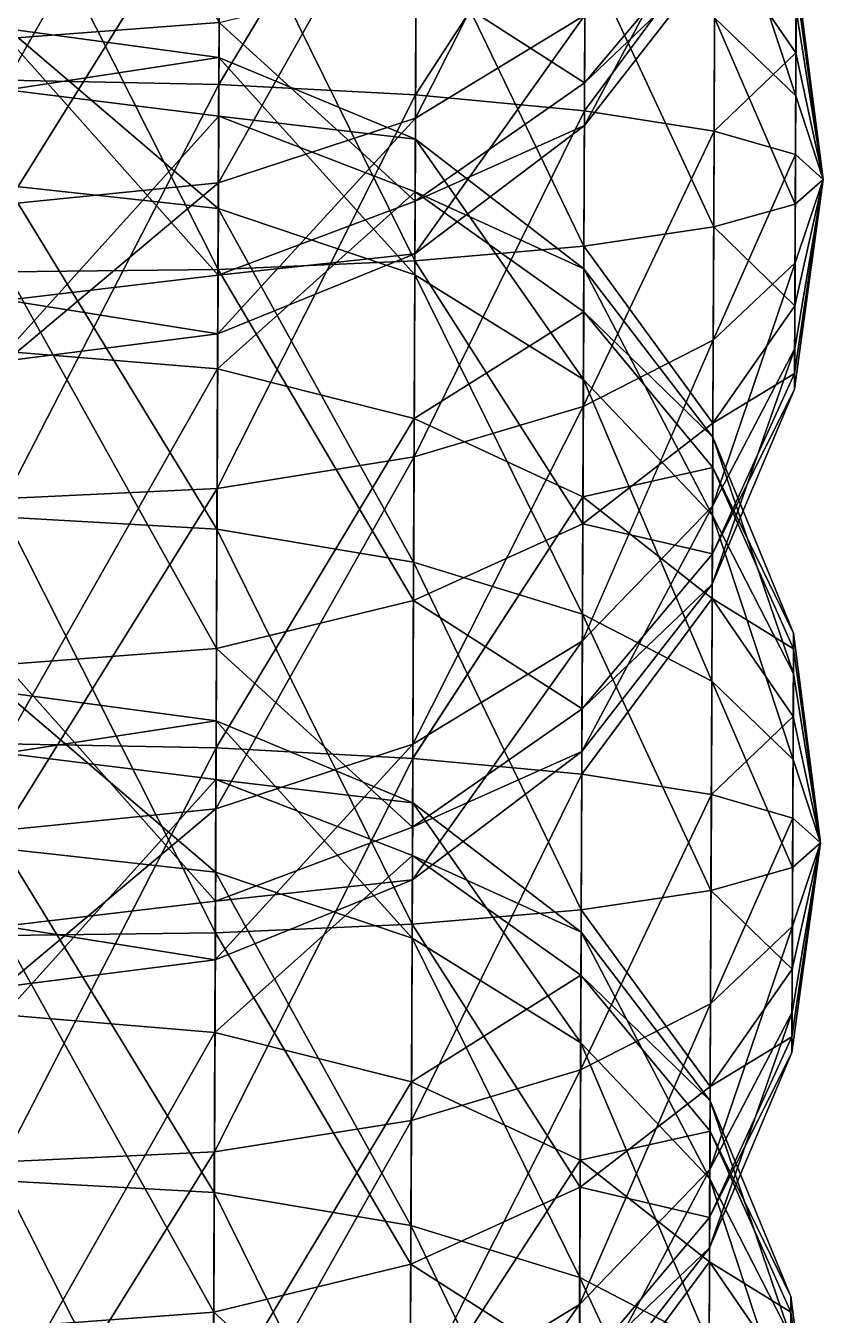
# Model space of a CAD drawing. Header units: metres. Extents: x -322 to 100, y -423 to 142.
# Drawn here: x 69.78 to 99.1, y -146.46 to -99.07 of the extents above; entities that cross this region are included whole.
import ezdxf

# ---------------------------------------------------------------- set-up
doc = ezdxf.new("R2010")
doc.units = ezdxf.units.M

msp = doc.modelspace()

# ---------------------------------------------------------------- linework, layer by layer
for points in [[(76.88548, -98.9537, -624.2201), (69.11848, -99.53339, -625.03925), (69.17748, -85.10872, -630.7908), (69.17758, -85.10862, -630.79065)], [(76.93316, -87.29464, -1009.8299), (69.17116, -86.65143, -1009.01074), (69.112144, -101.0761, -1003.2592), (69.11224, -101.076004, -1003.2591)], [(76.93316, -87.29464, -1009.8299), (69.112144, -101.0761, -1003.2592), (76.87616, -101.227806, -1004.2744), (76.87626, -101.22771, -1004.2743)], [(84.161194, -89.11692, -1012.2316), (76.93316, -87.29464, -1009.8299), (76.87616, -101.227806, -1004.2744), (76.87626, -101.22771, -1004.2743)], [(84.161194, -89.11692, -1012.2316), (76.87616, -101.227806, -1004.2744), (84.11009, -101.609055, -1007.25073), (84.11019, -101.608955, -1007.2506)], [(90.36268, -91.99408, -1016.05225), (84.161194, -89.11692, -1012.2316), (84.11009, -101.609055, -1007.25073), (84.11019, -101.608955, -1007.2506)], [(90.370636, -90.053185, -581.5092), (84.14978, -91.910614, -577.1292), (84.10659, -102.47027, -585.45734), (84.10669, -102.47017, -585.4572)], [(90.370636, -90.053185, -581.5092), (84.10659, -102.47027, -585.45734), (90.335365, -98.67511, -588.3091), (90.335464, -98.67501, -588.30896)], [(84.14978, -91.910614, -577.1292), (76.90957, -93.06462, -574.3758), (76.86139, -104.84238, -583.6646), (76.86149, -104.84228, -583.6645)], [(84.14978, -91.910614, -577.1292), (76.86139, -104.84238, -583.6646), (84.10659, -102.47027, -585.45734), (84.10669, -102.47017, -585.4572)], [(90.36268, -91.99408, -1016.05225), (84.11009, -101.609055, -1007.25073), (90.32095, -102.19386, -1011.98535), (90.32105, -102.19376, -1011.9852)], [(95.115, -95.73004, -1021.0314), (90.36268, -91.99408, -1016.05225), (90.32095, -102.19386, -1011.98535), (90.32105, -102.19376, -1011.9852)], [(76.84834, -108.02792, -1061.8296), (69.08335, -108.116104, -1062.8447), (69.14622, -92.74825, -1060.6133), (69.14632, -92.74815, -1060.6132)], [(76.84834, -108.02792, -1061.8296), (69.14622, -92.74825, -1060.6133), (76.909065, -93.183716, -1059.6742), (76.909164, -93.18362, -1059.6741)], [(98.08782, -101.648186, -1040.1854), (95.10252, -98.77845, -1046.8326), (95.127464, -92.68183, -1042.0244), (95.12756, -92.68173, -1042.0243)], [(98.08782, -101.648186, -1040.1854), (95.127464, -92.68183, -1042.0244), (98.10073, -98.49234, -1037.6964), (98.10083, -98.49224, -1037.6963)], [(76.90957, -93.06462, -574.3758), (69.14342, -93.43657, -573.43665), (69.09354, -105.6298, -583.05316), (69.093636, -105.6297, -583.05304)], [(76.90957, -93.06462, -574.3758), (69.09354, -105.6298, -583.05316), (76.86139, -104.84238, -583.6646), (76.86149, -104.84228, -583.6645)], [(84.08516, -107.70587, -1058.8533), (76.84834, -108.02792, -1061.8296), (76.909065, -93.183716, -1059.6742), (76.909164, -93.18362, -1059.6741)], [(84.08516, -107.70587, -1058.8533), (76.909065, -93.183716, -1059.6742), (84.139595, -94.39692, -1056.9208), (84.139694, -94.39682, -1056.9207)], [(95.12325, -93.71554, -592.0256), (90.335365, -98.67511, -588.3091), (90.318726, -102.74199, -598.509), (90.318825, -102.74189, -598.50885)], [(95.12325, -93.71554, -592.0256), (90.318726, -102.74199, -598.509), (95.11149, -96.591255, -599.238), (95.11159, -96.591156, -599.23785)], [(90.30059, -107.17189, -1054.1187), (84.08516, -107.70587, -1058.8533), (84.139595, -94.39692, -1056.9208), (84.139694, -94.39682, -1056.9207)], [(90.32519, -101.164116, -609.37573), (84.12819, -97.19061, -621.81836), (90.353, -94.36429, -617.99774), (90.353096, -94.36419, -617.9976)], [(90.30059, -107.17189, -1054.1187), (84.139595, -94.39692, -1056.9208), (90.34505, -96.305176, -1052.5408), (90.345146, -96.30508, -1052.5406)], [(95.11605, -95.47553, -606.92194), (90.32519, -101.164116, -609.37573), (90.353, -94.36429, -617.99774), (90.353096, -94.36419, -617.9976)], [(95.11149, -96.591255, -599.238), (90.32519, -101.164116, -609.37573), (95.11605, -95.47553, -606.92194), (95.11615, -95.47543, -606.9218)], [(95.115, -95.73004, -1021.0314), (90.32095, -102.19386, -1011.98535), (95.085495, -102.942375, -1018.15564), (95.085594, -102.942276, -1018.1555)], [(98.09428, -100.07021, -1026.8297), (95.115, -95.73004, -1021.0314), (95.085495, -102.942375, -1018.15564), (95.085594, -102.942276, -1018.1555)], [(98.10446, -97.5813, -1029.9855), (95.115, -95.73004, -1021.0314), (98.09428, -100.07021, -1026.8297), (98.094376, -100.070114, -1026.8296)], [(95.07109, -106.46238, -1047.9484), (90.30059, -107.17189, -1054.1187), (90.34505, -96.305176, -1052.5408), (90.345146, -96.30508, -1052.5406)], [(95.11149, -96.591255, -599.238), (90.318726, -102.74199, -598.509), (90.32519, -101.164116, -609.37573), (90.32529, -101.16402, -609.3756)], [(95.07109, -106.46238, -1047.9484), (90.34505, -96.305176, -1052.5408), (95.10252, -98.77845, -1046.8326), (95.10262, -98.77835, -1046.8325)], [(99.097496, -104.71882, -1033.052), (98.10073, -98.49234, -1037.6964), (98.10682, -97.00376, -1033.963), (98.10692, -97.00366, -1033.9629)], [(99.097496, -104.71882, -1033.052), (98.10682, -97.00376, -1033.963), (98.10446, -97.5813, -1029.9855), (98.10456, -97.5812, -1029.9854)], [(84.09412, -105.51867, -611.2586), (76.88548, -98.9537, -624.2201), (84.12819, -97.19061, -621.81836), (84.12829, -97.19051, -621.81824)], [(90.32519, -101.164116, -609.37573), (84.09412, -105.51867, -611.2586), (84.12819, -97.19061, -621.81836), (84.12829, -97.19051, -621.81824)], [(99.097496, -104.71882, -1033.052), (98.10446, -97.5813, -1029.9855), (98.09428, -100.07021, -1026.8297), (98.094376, -100.070114, -1026.8296)], [(99.097496, -104.71882, -1033.052), (98.08782, -101.648186, -1040.1854), (98.10073, -98.49234, -1037.6964), (98.10083, -98.49224, -1037.6963)], [(98.10073, -98.49234, -1037.6964), (98.10073, -98.49234, -1037.6964), (98.08782, -101.648186, -1040.1854), (98.08792, -101.64809, -1040.1853)], [(76.84749, -108.24244, -612.44226), (69.11848, -99.53339, -625.03925), (76.88548, -98.9537, -624.2201), (76.88558, -98.9536, -624.22)], [(84.09412, -105.51867, -611.2586), (76.84749, -108.24244, -612.44226), (76.88548, -98.9537, -624.2201), (76.88558, -98.9536, -624.22)], [(90.335365, -98.67511, -588.3091), (84.10659, -102.47027, -585.45734), (84.08621, -107.45116, -597.9495), (84.08631, -107.45106, -597.9494)], [(90.335365, -98.67511, -588.3091), (84.08621, -107.45116, -597.9495), (90.318726, -102.74199, -598.509), (90.318825, -102.74189, -598.50885)], [(98.07155, -105.62568, -1040.763), (95.07109, -106.46238, -1047.9484), (95.10252, -98.77845, -1046.8326), (95.10262, -98.77835, -1046.8325)], [(98.07155, -105.62568, -1040.763), (95.10252, -98.77845, -1046.8326), (98.08782, -101.648186, -1040.1854), (98.08792, -101.64809, -1040.1853)], [(76.8575, -105.79161, -882.4409), (69.096344, -104.94067, -883.05237), (69.11987, -99.189224, -868.62756), (69.11997, -99.189125, -868.62744)], [(76.880226, -100.236145, -868.5076), (69.11987, -99.189224, -868.62756), (69.11075, -101.42067, -853.2596), (69.11085, -101.42057, -853.25946)], [(76.8575, -105.79161, -882.4409), (69.11987, -99.189224, -868.62756), (76.880226, -100.236145, -868.5076), (76.880325, -100.236046, -868.5075)], [(76.84749, -108.24244, -612.44226), (69.07914, -109.149796, -612.84595), (69.11848, -99.53339, -625.03925), (69.118576, -99.53329, -625.0391)], [(76.880226, -100.236145, -868.5076), (69.11075, -101.42067, -853.2596), (76.87141, -102.39155, -853.6633), (76.871506, -102.39145, -853.6632)], [(84.083046, -108.222916, -880.6482), (76.8575, -105.79161, -882.4409), (76.880226, -100.236145, -868.5076), (76.880325, -100.236046, -868.5075)], [(84.103424, -103.24203, -868.156), (76.880226, -100.236145, -868.5076), (76.87141, -102.39155, -853.6633), (76.871506, -102.39145, -853.6632)], [(84.083046, -108.222916, -880.6482), (76.880226, -100.236145, -868.5076), (84.103424, -103.24203, -868.156), (84.10352, -103.24193, -868.1559)], [(98.09428, -100.07021, -1026.8297), (95.085495, -102.942375, -1018.15564), (98.07901, -103.8036, -1025.3411), (98.07911, -103.8035, -1025.341)], [(99.097496, -104.71882, -1033.052), (98.09428, -100.07021, -1026.8297), (98.07901, -103.8036, -1025.3411), (98.07911, -103.8035, -1025.341)], [(76.87616, -101.227806, -1004.2744), (69.112144, -101.0761, -1003.2592), (69.049286, -116.443954, -1005.49066), (69.049385, -116.443855, -1005.49054)], [(76.87616, -101.227806, -1004.2744), (69.049286, -116.443954, -1005.49066), (76.81544, -116.07201, -1006.4298), (76.81554, -116.07191, -1006.4297)], [(84.11009, -101.609055, -1007.25073), (76.87616, -101.227806, -1004.2744), (76.81544, -116.07201, -1006.4298), (76.81554, -116.07191, -1006.4297)], [(90.318726, -102.74199, -598.509), (84.09412, -105.51867, -611.2586), (90.32519, -101.164116, -609.37573), (90.32529, -101.16402, -609.3756)], [(76.87141, -102.39155, -853.6633), (69.11075, -101.42067, -853.2596), (69.07141, -111.03708, -841.0663), (69.07151, -111.03698, -841.06616)], [(84.11009, -101.609055, -1007.25073), (76.81544, -116.07201, -1006.4298), (84.05565, -114.918, -1009.1832), (84.05575, -114.9179, -1009.1831)], [(90.32095, -102.19386, -1011.98535), (84.11009, -101.609055, -1007.25073), (84.05565, -114.918, -1009.1832), (84.05575, -114.9179, -1009.1831)], [(99.097496, -104.71882, -1033.052), (98.07155, -105.62568, -1040.763), (98.08782, -101.648186, -1040.1854), (98.08792, -101.64809, -1040.1853)], [(90.32095, -102.19386, -1011.98535), (84.05565, -114.918, -1009.1832), (90.276505, -113.06057, -1013.56323), (90.2766, -113.06047, -1013.5631)], [(95.085495, -102.942375, -1018.15564), (90.32095, -102.19386, -1011.98535), (90.276505, -113.06057, -1013.56323), (90.2766, -113.06047, -1013.5631)], [(76.87141, -102.39155, -853.6633), (69.07141, -111.03708, -841.0663), (76.83341, -111.68029, -841.88544), (76.83351, -111.68019, -841.8853)], [(84.09552, -105.174515, -854.8469), (76.87141, -102.39155, -853.6633), (76.83341, -111.68029, -841.88544), (76.83351, -111.68019, -841.8853)], [(84.10659, -102.47027, -585.45734), (76.86139, -104.84238, -583.6646), (76.83867, -110.39784, -597.5979), (76.83877, -110.39774, -597.5978)], [(84.10659, -102.47027, -585.45734), (76.83867, -110.39784, -597.5979), (84.08621, -107.45116, -597.9495), (84.08631, -107.45106, -597.9494)], [(84.103424, -103.24203, -868.156), (76.87141, -102.39155, -853.6633), (84.09552, -105.174515, -854.8469), (84.09562, -105.174416, -854.8468)], [(90.318726, -102.74199, -598.509), (84.08621, -107.45116, -597.9495), (84.09412, -105.51867, -611.2586), (84.094215, -105.51857, -611.2585)], [(90.28056, -112.06891, -877.79645), (84.083046, -108.222916, -880.6482), (84.103424, -103.24203, -868.156), (84.10352, -103.24193, -868.1559)], [(90.2972, -108.00203, -867.59656), (84.103424, -103.24203, -868.156), (84.09552, -105.174515, -854.8469), (84.09562, -105.174416, -854.8468)], [(90.28056, -112.06891, -877.79645), (84.103424, -103.24203, -868.156), (90.2972, -108.00203, -867.59656), (90.2973, -108.00193, -867.59644)], [(95.085495, -102.942375, -1018.15564), (90.276505, -113.06057, -1013.56323), (95.05406, -110.626305, -1019.27136), (95.05416, -110.626205, -1019.27124)], [(98.07901, -103.8036, -1025.3411), (95.085495, -102.942375, -1018.15564), (95.05406, -110.626305, -1019.27136), (95.05416, -110.626205, -1019.27124)], [(98.07901, -103.8036, -1025.3411), (95.05406, -110.626305, -1019.27136), (98.06274, -107.78109, -1025.9186), (98.062836, -107.78099, -1025.9185)], [(99.097496, -104.71882, -1033.052), (98.07901, -103.8036, -1025.3411), (98.06274, -107.78109, -1025.9186), (98.062836, -107.78099, -1025.9185)], [(99.097496, -104.71882, -1033.052), (98.04983, -110.93693, -1028.4076), (98.04374, -112.425514, -1032.141), (98.04384, -112.425415, -1032.1409)], [(99.097496, -104.71882, -1033.052), (98.04374, -112.425514, -1032.141), (98.0461, -111.84797, -1036.1185), (98.046196, -111.84787, -1036.1184)], [(99.097496, -104.71882, -1033.052), (98.0461, -111.84797, -1036.1185), (98.05628, -109.35906, -1039.2743), (98.05638, -109.35896, -1039.2742)], [(99.097496, -104.71882, -1033.052), (98.06274, -107.78109, -1025.9186), (98.04983, -110.93693, -1028.4076), (98.04993, -110.93683, -1028.4075)], [(99.097496, -104.71882, -1033.052), (98.05628, -109.35906, -1039.2743), (98.07155, -105.62568, -1040.763), (98.07165, -105.62558, -1040.7628)], [(76.80932, -117.56937, -891.72974), (69.04647, -117.1339, -892.6689), (69.096344, -104.94067, -883.05237), (69.09644, -104.94057, -883.05225)], [(76.86139, -104.84238, -583.6646), (69.09354, -105.6298, -583.05316), (69.07001, -111.38124, -597.47797), (69.07011, -111.38114, -597.47784)], [(76.86139, -104.84238, -583.6646), (69.07001, -111.38124, -597.47797), (76.83867, -110.39784, -597.5979), (76.83877, -110.39774, -597.5978)], [(76.80932, -117.56937, -891.72974), (69.096344, -104.94067, -883.05237), (76.8575, -105.79161, -882.4409), (76.8576, -105.79151, -882.4408)], [(84.09552, -105.174515, -854.8469), (76.83341, -111.68029, -841.88544), (84.06145, -113.50257, -844.2872), (84.06155, -113.50247, -844.28705)], [(90.29075, -109.579895, -856.7298), (84.09552, -105.174515, -854.8469), (84.06145, -113.50257, -844.2872), (84.06155, -113.50247, -844.28705)], [(90.2972, -108.00203, -867.59656), (84.09552, -105.174515, -854.8469), (90.29075, -109.579895, -856.7298), (90.29085, -109.579796, -856.7297)], [(84.08621, -107.45116, -597.9495), (76.84749, -108.24244, -612.44226), (84.09412, -105.51867, -611.2586), (84.094215, -105.51857, -611.2585)], [(98.05628, -109.35906, -1039.2743), (95.07109, -106.46238, -1047.9484), (98.07155, -105.62568, -1040.763), (98.07165, -105.62558, -1040.7628)], [(84.03985, -118.78257, -888.9763), (76.80932, -117.56937, -891.72974), (76.8575, -105.79161, -882.4409), (76.8576, -105.79151, -882.4408)], [(76.8575, -105.79161, -882.4409), (76.8575, -105.79161, -882.4409), (76.80932, -117.56937, -891.72974), (76.80942, -117.56927, -891.7296)], [(84.03985, -118.78257, -888.9763), (76.8575, -105.79161, -882.4409), (84.083046, -108.222916, -880.6482), (84.083145, -108.22282, -880.6481)], [(95.04159, -113.67471, -1045.0726), (90.30059, -107.17189, -1054.1187), (95.07109, -106.46238, -1047.9484), (95.07119, -106.46228, -1047.9482)], [(98.05628, -109.35906, -1039.2743), (95.04159, -113.67471, -1045.0726), (95.07109, -106.46238, -1047.9484), (95.07119, -106.46228, -1047.9482)], [(84.08621, -107.45116, -597.9495), (76.83867, -110.39784, -597.5979), (76.84749, -108.24244, -612.44226), (76.84759, -108.24234, -612.44214)], [(90.258865, -117.37167, -1050.0518), (84.08516, -107.70587, -1058.8533), (90.30059, -107.17189, -1054.1187), (90.30069, -107.17179, -1054.1185)], [(95.04159, -113.67471, -1045.0726), (90.258865, -117.37167, -1050.0518), (90.30059, -107.17189, -1054.1187), (90.30069, -107.17179, -1054.1185)], [(76.79135, -121.96108, -1056.274), (69.08335, -108.116104, -1062.8447), (76.84834, -108.02792, -1061.8296), (76.84844, -108.027824, -1061.8295)], [(84.03406, -120.198, -1053.8723), (76.79135, -121.96108, -1056.274), (76.84834, -108.02792, -1061.8296), (76.84844, -108.027824, -1061.8295)], [(84.03406, -120.198, -1053.8723), (76.84834, -108.02792, -1061.8296), (84.08516, -107.70587, -1058.8533), (84.08526, -107.70577, -1058.8531)], [(90.258865, -117.37167, -1050.0518), (84.03406, -120.198, -1053.8723), (84.08516, -107.70587, -1058.8533), (84.08526, -107.70577, -1058.8531)], [(95.02772, -117.06748, -874.07996), (90.28056, -112.06891, -877.79645), (90.2972, -108.00203, -867.59656), (90.2973, -108.00193, -867.59644)], [(95.03948, -114.191765, -866.86755), (90.2972, -108.00203, -867.59656), (90.29075, -109.579895, -856.7298), (90.29085, -109.579796, -856.7297)], [(95.02772, -117.06748, -874.07996), (90.2972, -108.00203, -867.59656), (95.03948, -114.191765, -866.86755), (95.03958, -114.191666, -866.86743)], [(98.06274, -107.78109, -1025.9186), (95.05406, -110.626305, -1019.27136), (95.02912, -116.72292, -1024.0796), (95.02922, -116.722824, -1024.0795)], [(98.06274, -107.78109, -1025.9186), (95.02912, -116.72292, -1024.0796), (98.04983, -110.93693, -1028.4076), (98.04993, -110.93683, -1028.4075)], [(76.79135, -121.96108, -1056.274), (69.024345, -122.54077, -1057.0933), (69.08335, -108.116104, -1062.8447), (69.08345, -108.116005, -1062.8446)], [(76.83867, -110.39784, -597.5979), (69.07914, -109.149796, -612.84595), (76.84749, -108.24244, -612.44226), (76.84759, -108.24234, -612.44214)], [(90.2453, -120.69083, -884.5963), (84.03985, -118.78257, -888.9763), (84.083046, -108.222916, -880.6482), (84.083145, -108.22282, -880.6481)], [(84.083046, -108.222916, -880.6482), (84.083046, -108.222916, -880.6482), (84.03985, -118.78257, -888.9763), (84.03995, -118.78247, -888.9762)], [(90.2453, -120.69083, -884.5963), (84.083046, -108.222916, -880.6482), (90.28056, -112.06891, -877.79645), (90.28066, -112.06881, -877.7963)], [(76.83867, -110.39784, -597.5979), (69.07001, -111.38124, -597.47797), (69.07914, -109.149796, -612.84595), (69.07924, -109.1497, -612.8458)], [(98.0461, -111.84797, -1036.1185), (95.04159, -113.67471, -1045.0726), (98.05628, -109.35906, -1039.2743), (98.05638, -109.35896, -1039.2742)], [(90.29075, -109.579895, -856.7298), (84.06145, -113.50257, -844.2872), (90.26293, -116.37973, -848.1078), (90.26303, -116.37963, -848.10767)], [(95.03492, -115.30748, -859.1836), (90.29075, -109.579895, -856.7298), (90.26293, -116.37973, -848.1078), (90.26303, -116.37963, -848.10767)], [(95.03948, -114.191765, -866.86755), (90.29075, -109.579895, -856.7298), (95.03492, -115.30748, -859.1836), (95.03502, -115.30738, -859.1835)], [(95.05406, -110.626305, -1019.27136), (90.276505, -113.06057, -1013.56323), (90.241234, -121.682495, -1020.3631), (90.24133, -121.682396, -1020.363)], [(95.05406, -110.626305, -1019.27136), (90.241234, -121.682495, -1020.3631), (95.02912, -116.72292, -1024.0796), (95.02922, -116.722824, -1024.0795)], [(76.83341, -111.68029, -841.88544), (69.07141, -111.03708, -841.0663), (69.0124, -125.461754, -835.31476), (69.0125, -125.461655, -835.31464)], [(98.04983, -110.93693, -1028.4076), (95.02912, -116.72292, -1024.0796), (95.01736, -119.59864, -1031.292), (95.017456, -119.59854, -1031.2919)], [(98.04983, -110.93693, -1028.4076), (95.01736, -119.59864, -1031.292), (98.04374, -112.425514, -1032.141), (98.04384, -112.425415, -1032.1409)], [(76.83341, -111.68029, -841.88544), (69.0124, -125.461754, -835.31476), (76.77641, -125.61346, -836.32996), (76.77651, -125.61336, -836.32983)], [(84.06145, -113.50257, -844.2872), (76.83341, -111.68029, -841.88544), (76.77641, -125.61346, -836.32996), (76.77651, -125.61336, -836.32983)], [(95.00278, -123.1641, -878.8882), (90.2453, -120.69083, -884.5963), (90.28056, -112.06891, -877.79645), (90.28066, -112.06881, -877.7963)], [(90.28056, -112.06891, -877.79645), (90.28056, -112.06891, -877.79645), (90.2453, -120.69083, -884.5963), (90.2454, -120.69073, -884.5962)], [(95.00278, -123.1641, -878.8882), (90.28056, -112.06891, -877.79645), (95.02772, -117.06748, -874.07996), (95.02782, -117.06738, -874.07983)], [(98.04374, -112.425514, -1032.141), (95.02192, -118.48292, -1038.976), (98.0461, -111.84797, -1036.1185), (98.046196, -111.84787, -1036.1184)], [(98.0461, -111.84797, -1036.1185), (95.02192, -118.48292, -1038.976), (95.04159, -113.67471, -1045.0726), (95.04169, -113.674614, -1045.0725)], [(98.04374, -112.425514, -1032.141), (95.01736, -119.59864, -1031.292), (95.02192, -118.48292, -1038.976), (95.02202, -118.48282, -1038.9758)], [(90.276505, -113.06057, -1013.56323), (84.05565, -114.918, -1009.1832), (84.01246, -125.47765, -1017.51135), (84.01256, -125.477554, -1017.5112)], [(90.276505, -113.06057, -1013.56323), (84.01246, -125.47765, -1017.51135), (90.241234, -121.682495, -1020.3631), (90.24133, -121.682396, -1020.363)], [(84.06145, -113.50257, -844.2872), (76.77641, -125.61346, -836.32996), (84.010345, -125.994705, -839.3063), (84.010445, -125.994606, -839.30615)], [(90.26293, -116.37973, -848.1078), (84.06145, -113.50257, -844.2872), (84.010345, -125.994705, -839.3063), (84.010445, -125.994606, -839.30615)], [(95.02192, -118.48292, -1038.976), (90.258865, -117.37167, -1050.0518), (95.04159, -113.67471, -1045.0726), (95.04169, -113.674614, -1045.0725)], [(98.000984, -122.87799, -869.752), (95.02772, -117.06748, -874.07996), (95.03948, -114.191765, -866.86755), (95.03958, -114.191666, -866.86743)], [(98.00707, -121.38941, -866.0186), (95.03948, -114.191765, -866.86755), (95.03492, -115.30748, -859.1836), (95.03502, -115.30738, -859.1835)], [(98.000984, -122.87799, -869.752), (95.03948, -114.191765, -866.86755), (98.00707, -121.38941, -866.0186), (98.00717, -121.38931, -866.0185)], [(84.05565, -114.918, -1009.1832), (76.81544, -116.07201, -1006.4298), (76.76726, -127.84976, -1015.7186), (76.76736, -127.84966, -1015.7185)], [(84.05565, -114.918, -1009.1832), (76.76726, -127.84976, -1015.7186), (84.01246, -125.47765, -1017.51135), (84.01256, -125.477554, -1017.5112)], [(95.03492, -115.30748, -859.1836), (90.26293, -116.37973, -848.1078), (95.01525, -120.11569, -853.0869), (95.01535, -120.11559, -853.0868)], [(98.004715, -121.96695, -862.0411), (95.03492, -115.30748, -859.1836), (95.01525, -120.11569, -853.0869), (95.01535, -120.11559, -853.0868)], [(98.00707, -121.38941, -866.0186), (95.03492, -115.30748, -859.1836), (98.004715, -121.96695, -862.0411), (98.004814, -121.96685, -862.04095)], [(76.81544, -116.07201, -1006.4298), (69.049286, -116.443954, -1005.49066), (68.999405, -128.63719, -1015.1072), (68.999504, -128.63708, -1015.10706)], [(76.81544, -116.07201, -1006.4298), (68.999405, -128.63719, -1015.1072), (76.76726, -127.84976, -1015.7186), (76.76736, -127.84966, -1015.7185)], [(90.26293, -116.37973, -848.1078), (84.010345, -125.994705, -839.3063), (90.22121, -126.57951, -844.0409), (90.221306, -126.579414, -844.0408)], [(95.01525, -120.11569, -853.0869), (90.26293, -116.37973, -848.1078), (90.22121, -126.57951, -844.0409), (90.221306, -126.579414, -844.0408)], [(95.02912, -116.72292, -1024.0796), (90.241234, -121.682495, -1020.3631), (90.224594, -125.749374, -1030.563), (90.22469, -125.749275, -1030.5629)], [(95.02912, -116.72292, -1024.0796), (90.224594, -125.749374, -1030.563), (95.01736, -119.59864, -1031.292), (95.017456, -119.59854, -1031.2919)], [(76.7486, -132.41357, -893.88513), (68.983604, -132.50175, -894.9003), (69.04647, -117.1339, -892.6689), (69.04657, -117.133804, -892.66876)], [(76.7486, -132.41357, -893.88513), (69.04647, -117.1339, -892.6689), (76.80932, -117.56937, -891.72974), (76.80942, -117.56927, -891.7296)], [(90.23106, -124.1715, -1041.4298), (84.03406, -120.198, -1053.8723), (90.258865, -117.37167, -1050.0518), (90.258965, -117.371574, -1050.0516)], [(95.02192, -118.48292, -1038.976), (90.23106, -124.1715, -1041.4298), (90.258865, -117.37167, -1050.0518), (90.258965, -117.371574, -1050.0516)], [(97.988075, -126.03384, -872.24097), (95.00278, -123.1641, -878.8882), (95.02772, -117.06748, -874.07996), (95.02782, -117.06738, -874.07983)], [(95.02772, -117.06748, -874.07996), (95.02772, -117.06748, -874.07996), (95.00278, -123.1641, -878.8882), (95.00288, -123.164, -878.88806)], [(97.988075, -126.03384, -872.24097), (95.02772, -117.06748, -874.07996), (98.000984, -122.87799, -869.752), (98.00108, -122.87789, -869.7519)], [(83.98541, -132.09152, -890.9088), (76.7486, -132.41357, -893.88513), (76.80932, -117.56937, -891.72974), (76.80942, -117.56927, -891.7296)], [(83.98541, -132.09152, -890.9088), (76.80932, -117.56937, -891.72974), (84.03985, -118.78257, -888.9763), (84.03995, -118.78247, -888.9762)], [(90.20084, -131.55754, -886.1742), (83.98541, -132.09152, -890.9088), (84.03985, -118.78257, -888.9763), (84.03995, -118.78247, -888.9762)], [(90.20084, -131.55754, -886.1742), (84.03985, -118.78257, -888.9763), (90.2453, -120.69083, -884.5963), (90.2454, -120.69073, -884.5962)], [(95.01736, -119.59864, -1031.292), (90.23106, -124.1715, -1041.4298), (95.02192, -118.48292, -1038.976), (95.02202, -118.48282, -1038.9758)], [(95.01736, -119.59864, -1031.292), (90.224594, -125.749374, -1030.563), (90.23106, -124.1715, -1041.4298), (90.231155, -124.1714, -1041.4297)], [(83.999985, -128.52606, -1043.3126), (76.79135, -121.96108, -1056.274), (84.03406, -120.198, -1053.8723), (84.03416, -120.1979, -1053.8722)], [(90.23106, -124.1715, -1041.4298), (83.999985, -128.52606, -1043.3126), (84.03406, -120.198, -1053.8723), (84.03416, -120.1979, -1053.8722)], [(95.01525, -120.11569, -853.0869), (90.22121, -126.57951, -844.0409), (94.98575, -127.328026, -850.2112), (94.98585, -127.32793, -850.21106)], [(97.99453, -124.455864, -858.8852), (95.01525, -120.11569, -853.0869), (94.98575, -127.328026, -850.2112), (94.98585, -127.32793, -850.21106)], [(98.004715, -121.96695, -862.0411), (95.01525, -120.11569, -853.0869), (97.99453, -124.455864, -858.8852), (97.99463, -124.455765, -858.8851)], [(94.971344, -130.84802, -880.0039), (90.20084, -131.55754, -886.1742), (90.2453, -120.69083, -884.5963), (90.2454, -120.69073, -884.5962)], [(94.971344, -130.84802, -880.0039), (90.2453, -120.69083, -884.5963), (95.00278, -123.1641, -878.8882), (95.00288, -123.164, -878.88806)], [(90.241234, -121.682495, -1020.3631), (84.01246, -125.47765, -1017.51135), (83.99208, -130.45854, -1030.0035), (83.99218, -130.45844, -1030.0034)], [(90.241234, -121.682495, -1020.3631), (83.99208, -130.45854, -1030.0035), (90.224594, -125.749374, -1030.563), (90.22469, -125.749275, -1030.5629)], [(98.99775, -129.10446, -865.10754), (98.000984, -122.87799, -869.752), (98.00707, -121.38941, -866.0186), (98.00717, -121.38931, -866.0185)], [(98.99775, -129.10446, -865.10754), (98.00707, -121.38941, -866.0186), (98.004715, -121.96695, -862.0411), (98.004814, -121.96685, -862.04095)], [(76.75336, -131.24982, -1044.4962), (69.024345, -122.54077, -1057.0933), (76.79135, -121.96108, -1056.274), (76.79145, -121.96098, -1056.2739)], [(83.999985, -128.52606, -1043.3126), (76.75336, -131.24982, -1044.4962), (76.79135, -121.96108, -1056.274), (76.79145, -121.96098, -1056.2739)], [(98.99775, -129.10446, -865.10754), (98.004715, -121.96695, -862.0411), (97.99453, -124.455864, -858.8852), (97.99463, -124.455765, -858.8851)], [(76.75336, -131.24982, -1044.4962), (68.98501, -132.15718, -1044.8999), (69.024345, -122.54077, -1057.0933), (69.024445, -122.54067, -1057.0931)], [(97.9718, -130.01134, -872.8185), (94.971344, -130.84802, -880.0039), (95.00278, -123.1641, -878.8882), (95.00288, -123.164, -878.88806)], [(97.9718, -130.01134, -872.8185), (95.00278, -123.1641, -878.8882), (97.988075, -126.03384, -872.24097), (97.988174, -126.03374, -872.24084)], [(98.99775, -129.10446, -865.10754), (97.988075, -126.03384, -872.24097), (98.000984, -122.87799, -869.752), (98.00108, -122.87789, -869.7519)], [(98.000984, -122.87799, -869.752), (98.000984, -122.87799, -869.752), (97.988075, -126.03384, -872.24097), (97.988174, -126.03374, -872.24084)], [(76.75775, -130.17726, -714.49646), (68.9966, -129.32632, -715.1079), (69.02013, -123.574875, -700.6831), (69.020226, -123.574776, -700.683)], [(76.78048, -124.621796, -700.5632), (69.02013, -123.574875, -700.6831), (69.011, -125.80632, -685.3151), (69.0111, -125.80622, -685.315)], [(76.75775, -130.17726, -714.49646), (69.02013, -123.574875, -700.6831), (76.78048, -124.621796, -700.5632), (76.78058, -124.6217, -700.56305)], [(76.78048, -124.621796, -700.5632), (69.011, -125.80632, -685.3151), (76.77166, -126.7772, -685.7189), (76.77176, -126.7771, -685.71875)], [(83.9833, -132.60857, -712.70374), (76.75775, -130.17726, -714.49646), (76.78048, -124.621796, -700.5632), (76.78058, -124.6217, -700.56305)], [(84.00368, -127.62768, -700.21155), (76.78048, -124.621796, -700.5632), (76.77166, -126.7772, -685.7189), (76.77176, -126.7771, -685.71875)], [(83.9833, -132.60857, -712.70374), (76.78048, -124.621796, -700.5632), (84.00368, -127.62768, -700.21155), (84.00378, -127.62758, -700.2114)], [(90.224594, -125.749374, -1030.563), (83.999985, -128.52606, -1043.3126), (90.23106, -124.1715, -1041.4298), (90.231155, -124.1714, -1041.4297)], [(97.99453, -124.455864, -858.8852), (94.98575, -127.328026, -850.2112), (97.97926, -128.18924, -857.3966), (97.97936, -128.18913, -857.3965)], [(98.99775, -129.10446, -865.10754), (97.99453, -124.455864, -858.8852), (97.97926, -128.18924, -857.3966), (97.97936, -128.18913, -857.3965)], [(76.77641, -125.61346, -836.32996), (69.0124, -125.461754, -835.31476), (68.94954, -140.8296, -837.5462), (68.94964, -140.8295, -837.5461)], [(84.01246, -125.47765, -1017.51135), (76.76726, -127.84976, -1015.7186), (76.74454, -133.40523, -1029.6519), (76.74464, -133.40512, -1029.6517)], [(84.01246, -125.47765, -1017.51135), (76.74454, -133.40523, -1029.6519), (83.99208, -130.45854, -1030.0035), (83.99218, -130.45844, -1030.0034)], [(76.77641, -125.61346, -836.32996), (68.94954, -140.8296, -837.5462), (76.71569, -140.45766, -838.48535), (76.71579, -140.45755, -838.4852)], [(76.77166, -126.7772, -685.7189), (69.011, -125.80632, -685.3151), (68.971664, -135.42273, -673.1218), (68.97176, -135.42262, -673.1217)], [(84.010345, -125.994705, -839.3063), (76.77641, -125.61346, -836.32996), (76.71569, -140.45766, -838.48535), (76.71579, -140.45755, -838.4852)], [(84.010345, -125.994705, -839.3063), (76.71569, -140.45766, -838.48535), (83.9559, -139.30365, -841.2388), (83.956, -139.30354, -841.23865)], [(90.22121, -126.57951, -844.0409), (84.010345, -125.994705, -839.3063), (83.9559, -139.30365, -841.2388), (83.956, -139.30354, -841.23865)], [(90.224594, -125.749374, -1030.563), (83.99208, -130.45854, -1030.0035), (83.999985, -128.52606, -1043.3126), (84.000084, -128.52596, -1043.3125)], [(98.99775, -129.10446, -865.10754), (97.9718, -130.01134, -872.8185), (97.988075, -126.03384, -872.24097), (97.988174, -126.03374, -872.24084)], [(76.77166, -126.7772, -685.7189), (68.971664, -135.42273, -673.1218), (76.733665, -136.06595, -673.941), (76.733765, -136.06584, -673.94086)], [(83.99577, -129.56017, -686.90247), (76.77166, -126.7772, -685.7189), (76.733665, -136.06595, -673.941), (76.733765, -136.06584, -673.94086)], [(84.00368, -127.62768, -700.21155), (76.77166, -126.7772, -685.7189), (83.99577, -129.56017, -686.90247), (83.99587, -129.56006, -686.90234)], [(90.22121, -126.57951, -844.0409), (83.9559, -139.30365, -841.2388), (90.17676, -137.44623, -845.6188), (90.17686, -137.44612, -845.61865)], [(94.98575, -127.328026, -850.2112), (90.22121, -126.57951, -844.0409), (90.17676, -137.44623, -845.6188), (90.17686, -137.44612, -845.61865)], [(94.98575, -127.328026, -850.2112), (90.17676, -137.44623, -845.6188), (94.954315, -135.01195, -851.3269), (94.954414, -135.01184, -851.3268)], [(97.97926, -128.18924, -857.3966), (94.98575, -127.328026, -850.2112), (94.954315, -135.01195, -851.3269), (94.954414, -135.01184, -851.3268)], [(76.76726, -127.84976, -1015.7186), (68.999405, -128.63719, -1015.1072), (68.975876, -134.38863, -1029.532), (68.975975, -134.38852, -1029.5319)], [(76.76726, -127.84976, -1015.7186), (68.975876, -134.38863, -1029.532), (76.74454, -133.40523, -1029.6519), (76.74464, -133.40512, -1029.6517)], [(90.18082, -136.45456, -709.852), (83.9833, -132.60857, -712.70374), (84.00368, -127.62768, -700.21155), (84.00378, -127.62758, -700.2114)], [(90.19746, -132.38768, -699.6521), (84.00368, -127.62768, -700.21155), (83.99577, -129.56017, -686.90247), (83.99587, -129.56006, -686.90234)], [(90.18082, -136.45456, -709.852), (84.00368, -127.62768, -700.21155), (90.19746, -132.38768, -699.6521), (90.197556, -132.38757, -699.652)], [(97.97926, -128.18924, -857.3966), (94.954315, -135.01195, -851.3269), (97.96299, -132.16673, -857.9741), (97.96309, -132.16663, -857.974)], [(98.99775, -129.10446, -865.10754), (97.97926, -128.18924, -857.3966), (97.96299, -132.16673, -857.9741), (97.96309, -132.16663, -857.974)], [(83.99208, -130.45854, -1030.0035), (76.75336, -131.24982, -1044.4962), (83.999985, -128.52606, -1043.3126), (84.000084, -128.52596, -1043.3125)], [(76.70957, -141.95502, -723.7853), (68.946724, -141.51955, -724.7244), (68.9966, -129.32632, -715.1079), (68.9967, -129.32622, -715.1078)], [(76.70957, -141.95502, -723.7853), (68.9966, -129.32632, -715.1079), (76.75775, -130.17726, -714.49646), (76.75785, -130.17715, -714.49634)], [(98.99775, -129.10446, -865.10754), (97.95008, -135.32259, -860.4631), (97.94399, -136.81116, -864.1965), (97.94409, -136.81105, -864.19635)], [(98.99775, -129.10446, -865.10754), (97.94399, -136.81116, -864.1965), (97.94635, -136.23363, -868.174), (97.94645, -136.23352, -868.1739)], [(98.99775, -129.10446, -865.10754), (97.94635, -136.23363, -868.174), (97.956535, -133.7447, -871.3299), (97.956635, -133.7446, -871.3298)], [(98.99775, -129.10446, -865.10754), (97.96299, -132.16673, -857.9741), (97.95008, -135.32259, -860.4631), (97.95018, -135.32248, -860.46295)], [(98.99775, -129.10446, -865.10754), (97.956535, -133.7447, -871.3299), (97.9718, -130.01134, -872.8185), (97.9719, -130.01123, -872.81836)], [(83.99577, -129.56017, -686.90247), (76.733665, -136.06595, -673.941), (83.9617, -137.88821, -676.3427), (83.9618, -137.8881, -676.3426)], [(90.191, -133.96555, -688.78534), (83.99577, -129.56017, -686.90247), (83.9617, -137.88821, -676.3427), (83.9618, -137.8881, -676.3426)], [(90.19746, -132.38768, -699.6521), (83.99577, -129.56017, -686.90247), (90.191, -133.96555, -688.78534), (90.1911, -133.96544, -688.7852)], [(83.9401, -143.16823, -721.03186), (76.70957, -141.95502, -723.7853), (76.75775, -130.17726, -714.49646), (76.75785, -130.17715, -714.49634)], [(76.75775, -130.17726, -714.49646), (76.75775, -130.17726, -714.49646), (76.70957, -141.95502, -723.7853), (76.70967, -141.95491, -723.78516)], [(83.9401, -143.16823, -721.03186), (76.75775, -130.17726, -714.49646), (83.9833, -132.60857, -712.70374), (83.9834, -132.60846, -712.7036)], [(97.956535, -133.7447, -871.3299), (94.971344, -130.84802, -880.0039), (97.9718, -130.01134, -872.8185), (97.9719, -130.01123, -872.81836)], [(83.99208, -130.45854, -1030.0035), (76.74454, -133.40523, -1029.6519), (76.75336, -131.24982, -1044.4962), (76.753456, -131.24971, -1044.4961)], [(76.74454, -133.40523, -1029.6519), (68.98501, -132.15718, -1044.8999), (76.75336, -131.24982, -1044.4962), (76.753456, -131.24971, -1044.4961)], [(94.94184, -138.06036, -877.1282), (90.20084, -131.55754, -886.1742), (94.971344, -130.84802, -880.0039), (94.97144, -130.84792, -880.0038)], [(97.956535, -133.7447, -871.3299), (94.94184, -138.06036, -877.1282), (94.971344, -130.84802, -880.0039), (94.97144, -130.84792, -880.0038)], [(90.15912, -141.75732, -882.1073), (83.98541, -132.09152, -890.9088), (90.20084, -131.55754, -886.1742), (90.20094, -131.55743, -886.1741)], [(94.94184, -138.06036, -877.1282), (90.15912, -141.75732, -882.1073), (90.20084, -131.55754, -886.1742), (90.20094, -131.55743, -886.1741)], [(76.74454, -133.40523, -1029.6519), (68.975876, -134.38863, -1029.532), (68.98501, -132.15718, -1044.8999), (68.98511, -132.15707, -1044.8998)], [(83.93431, -144.58365, -885.9279), (76.7486, -132.41357, -893.88513), (83.98541, -132.09152, -890.9088), (83.98551, -132.09142, -890.9087)], [(90.15912, -141.75732, -882.1073), (83.93431, -144.58365, -885.9279), (83.98541, -132.09152, -890.9088), (83.98551, -132.09142, -890.9087)], [(97.96299, -132.16673, -857.9741), (94.954315, -135.01195, -851.3269), (94.929375, -141.10857, -856.13513), (94.929474, -141.10846, -856.135)], [(97.96299, -132.16673, -857.9741), (94.929375, -141.10857, -856.13513), (97.95008, -135.32259, -860.4631), (97.95018, -135.32248, -860.46295)], [(76.691605, -146.34674, -888.32965), (68.9246, -146.92642, -889.1488), (68.983604, -132.50175, -894.9003), (68.9837, -132.50165, -894.9002)], [(76.691605, -146.34674, -888.32965), (68.983604, -132.50175, -894.9003), (76.7486, -132.41357, -893.88513), (76.748695, -132.41347, -893.885)], [(83.93431, -144.58365, -885.9279), (76.691605, -146.34674, -888.32965), (76.7486, -132.41357, -893.88513), (76.748695, -132.41347, -893.885)], [(90.14555, -145.07648, -716.65186), (83.9401, -143.16823, -721.03186), (83.9833, -132.60857, -712.70374), (83.9834, -132.60846, -712.7036)], [(83.9833, -132.60857, -712.70374), (83.9833, -132.60857, -712.70374), (83.9401, -143.16823, -721.03186), (83.9402, -143.16812, -721.03174)], [(90.14555, -145.07648, -716.65186), (83.9833, -132.60857, -712.70374), (90.18082, -136.45456, -709.852), (90.180916, -136.45445, -709.85187)], [(94.92797, -141.45314, -706.1355), (90.18082, -136.45456, -709.852), (90.19746, -132.38768, -699.6521), (90.197556, -132.38757, -699.652)], [(94.939735, -138.57741, -698.9231), (90.19746, -132.38768, -699.6521), (90.191, -133.96555, -688.78534), (90.1911, -133.96544, -688.7852)], [(94.92797, -141.45314, -706.1355), (90.19746, -132.38768, -699.6521), (94.939735, -138.57741, -698.9231), (94.939835, -138.5773, -698.923)], [(90.191, -133.96555, -688.78534), (83.9617, -137.88821, -676.3427), (90.163185, -140.76538, -680.1633), (90.163284, -140.76527, -680.1632)], [(94.93517, -139.69313, -691.23914), (90.191, -133.96555, -688.78534), (90.163185, -140.76538, -680.1633), (90.163284, -140.76527, -680.1632)], [(94.939735, -138.57741, -698.9231), (90.191, -133.96555, -688.78534), (94.93517, -139.69313, -691.23914), (94.93527, -139.69302, -691.239)], [(97.94635, -136.23363, -868.174), (94.94184, -138.06036, -877.1282), (97.956535, -133.7447, -871.3299), (97.956635, -133.7446, -871.3298)], [(94.954315, -135.01195, -851.3269), (90.17676, -137.44623, -845.6188), (90.14149, -146.06815, -852.41864), (90.14159, -146.06804, -852.4185)], [(94.954315, -135.01195, -851.3269), (90.14149, -146.06815, -852.41864), (94.929375, -141.10857, -856.13513), (94.929474, -141.10846, -856.135)], [(76.733665, -136.06595, -673.941), (68.971664, -135.42273, -673.1218), (68.91265, -149.8474, -667.3703), (68.91275, -149.84729, -667.3702)], [(97.95008, -135.32259, -860.4631), (94.929375, -141.10857, -856.13513), (94.91761, -143.9843, -863.34753), (94.91771, -143.98419, -863.3474)], [(97.95008, -135.32259, -860.4631), (94.91761, -143.9843, -863.34753), (97.94399, -136.81116, -864.1965), (97.94409, -136.81105, -864.19635)], [(76.733665, -136.06595, -673.941), (68.91265, -149.8474, -667.3703), (76.67667, -149.9991, -668.3855), (76.676765, -149.999, -668.3854)], [(83.9617, -137.88821, -676.3427), (76.733665, -136.06595, -673.941), (76.67667, -149.9991, -668.3855), (76.676765, -149.999, -668.3854)], [(94.90303, -147.54976, -710.9437), (90.14555, -145.07648, -716.65186), (90.18082, -136.45456, -709.852), (90.180916, -136.45445, -709.85187)], [(90.18082, -136.45456, -709.852), (90.18082, -136.45456, -709.852), (90.14555, -145.07648, -716.65186), (90.14565, -145.07637, -716.65173)], [(94.90303, -147.54976, -710.9437), (90.18082, -136.45456, -709.852), (94.92797, -141.45314, -706.1355), (94.92807, -141.45303, -706.1354)], [(97.94399, -136.81116, -864.1965), (94.92217, -142.86858, -871.0315), (97.94635, -136.23363, -868.174), (97.94645, -136.23352, -868.1739)], [(97.94635, -136.23363, -868.174), (94.92217, -142.86858, -871.0315), (94.94184, -138.06036, -877.1282), (94.94194, -138.06026, -877.12805)], [(97.94399, -136.81116, -864.1965), (94.91761, -143.9843, -863.34753), (94.92217, -142.86858, -871.0315), (94.92227, -142.86847, -871.0314)], [(83.9617, -137.88821, -676.3427), (76.67667, -149.9991, -668.3855), (83.9106, -150.38036, -671.3618), (83.9107, -150.38025, -671.3617)], [(90.163185, -140.76538, -680.1633), (83.9617, -137.88821, -676.3427), (83.9106, -150.38036, -671.3618), (83.9107, -150.38025, -671.3617)], [(90.17676, -137.44623, -845.6188), (83.9559, -139.30365, -841.2388), (83.91271, -149.8633, -849.5669), (83.91281, -149.86319, -849.5668)], [(90.17676, -137.44623, -845.6188), (83.91271, -149.8633, -849.5669), (90.14149, -146.06815, -852.41864), (90.14159, -146.06804, -852.4185)], [(94.92217, -142.86858, -871.0315), (90.15912, -141.75732, -882.1073), (94.94184, -138.06036, -877.1282), (94.94194, -138.06026, -877.12805)], [(97.90124, -147.26364, -701.80756), (94.92797, -141.45314, -706.1355), (94.939735, -138.57741, -698.9231), (94.939835, -138.5773, -698.923)], [(97.907326, -145.77505, -698.07416), (94.939735, -138.57741, -698.9231), (94.93517, -139.69313, -691.23914), (94.93527, -139.69302, -691.239)], [(97.90124, -147.26364, -701.80756), (94.939735, -138.57741, -698.9231), (97.907326, -145.77505, -698.07416), (97.907425, -145.77495, -698.07404)], [(83.9559, -139.30365, -841.2388), (76.71569, -140.45766, -838.48535), (76.66751, -152.23541, -847.7742), (76.66761, -152.2353, -847.77405)], [(83.9559, -139.30365, -841.2388), (76.66751, -152.23541, -847.7742), (83.91271, -149.8633, -849.5669), (83.91281, -149.86319, -849.5668)], [(94.93517, -139.69313, -691.23914), (90.163185, -140.76538, -680.1633), (94.915504, -144.50134, -685.14246), (94.9156, -144.50124, -685.14233)], [(97.90497, -146.3526, -694.0966), (94.93517, -139.69313, -691.23914), (94.915504, -144.50134, -685.14246), (94.9156, -144.50124, -685.14233)], [(97.907326, -145.77505, -698.07416), (94.93517, -139.69313, -691.23914), (97.90497, -146.3526, -694.0966), (97.90507, -146.3525, -694.0965)], [(76.71569, -140.45766, -838.48535), (68.94954, -140.8296, -837.5462), (68.89966, -153.02284, -847.1627), (68.89976, -153.02274, -847.1626)], [(76.71569, -140.45766, -838.48535), (68.89966, -153.02284, -847.1627), (76.66751, -152.23541, -847.7742), (76.66761, -152.2353, -847.77405)], [(90.163185, -140.76538, -680.1633), (83.9106, -150.38036, -671.3618), (90.12146, -150.96516, -676.09644), (90.12156, -150.96506, -676.0963)], [(94.915504, -144.50134, -685.14246), (90.163185, -140.76538, -680.1633), (90.12146, -150.96516, -676.09644), (90.12156, -150.96506, -676.0963)], [(94.929375, -141.10857, -856.13513), (90.14149, -146.06815, -852.41864), (90.12485, -150.13503, -862.6185), (90.12495, -150.13492, -862.6184)], [(94.929375, -141.10857, -856.13513), (90.12485, -150.13503, -862.6185), (94.91761, -143.9843, -863.34753), (94.91771, -143.98419, -863.3474)], [(76.64885, -156.79922, -725.9407), (68.88386, -156.8874, -726.9559), (68.946724, -141.51955, -724.7244), (68.94682, -141.51944, -724.7243)], [(76.64885, -156.79922, -725.9407), (68.946724, -141.51955, -724.7244), (76.70957, -141.95502, -723.7853), (76.70967, -141.95491, -723.78516)], [(97.88833, -150.4195, -704.2965), (94.90303, -147.54976, -710.9437), (94.92797, -141.45314, -706.1355), (94.92807, -141.45303, -706.1354)], [(94.92797, -141.45314, -706.1355), (94.92797, -141.45314, -706.1355), (94.90303, -147.54976, -710.9437), (94.90313, -147.54965, -710.9436)], [(97.88833, -150.4195, -704.2965), (94.92797, -141.45314, -706.1355), (97.90124, -147.26364, -701.80756), (97.90134, -147.26353, -701.80743)], [(83.885666, -156.47717, -722.96436), (76.64885, -156.79922, -725.9407), (76.70957, -141.95502, -723.7853), (76.70967, -141.95491, -723.78516)], [(83.885666, -156.47717, -722.96436), (76.70957, -141.95502, -723.7853), (83.9401, -143.16823, -721.03186), (83.9402, -143.16812, -721.03174)], [(90.13131, -148.55716, -873.4853), (83.93431, -144.58365, -885.9279), (90.15912, -141.75732, -882.1073), (90.15922, -141.75722, -882.1072)], [(94.92217, -142.86858, -871.0315), (90.13131, -148.55716, -873.4853), (90.15912, -141.75732, -882.1073), (90.15922, -141.75722, -882.1072)], [(94.91761, -143.9843, -863.34753), (90.13131, -148.55716, -873.4853), (94.92217, -142.86858, -871.0315), (94.92227, -142.86847, -871.0314)], [(90.1011, -155.94319, -718.22974), (83.885666, -156.47717, -722.96436), (83.9401, -143.16823, -721.03186), (83.9402, -143.16812, -721.03174)], [(90.1011, -155.94319, -718.22974), (83.9401, -143.16823, -721.03186), (90.14555, -145.07648, -716.65186), (90.14565, -145.07637, -716.65173)], [(94.91761, -143.9843, -863.34753), (90.12485, -150.13503, -862.6185), (90.13131, -148.55716, -873.4853), (90.13141, -148.55705, -873.48517)], [(94.915504, -144.50134, -685.14246), (90.12146, -150.96516, -676.09644), (94.886, -151.71368, -682.2667), (94.8861, -151.71358, -682.2666)], [(97.89478, -148.8415, -690.94073), (94.915504, -144.50134, -685.14246), (94.886, -151.71368, -682.2667), (94.8861, -151.71358, -682.2666)], [(97.90497, -146.3526, -694.0966), (94.915504, -144.50134, -685.14246), (97.89478, -148.8415, -690.94073), (97.89488, -148.8414, -690.9406)], [(83.90024, -152.91171, -875.36816), (76.691605, -146.34674, -888.32965), (83.93431, -144.58365, -885.9279), (83.93441, -144.58354, -885.9278)], [(90.13131, -148.55716, -873.4853), (83.90024, -152.91171, -875.36816), (83.93431, -144.58365, -885.9279), (83.93441, -144.58354, -885.9278)], [(94.8716, -155.23367, -712.05945), (90.1011, -155.94319, -718.22974), (90.14555, -145.07648, -716.65186), (90.14565, -145.07637, -716.65173)], [(94.8716, -155.23367, -712.05945), (90.14555, -145.07648, -716.65186), (94.90303, -147.54976, -710.9437), (94.90313, -147.54965, -710.9436)], [(98.898, -153.49011, -697.1631), (97.90124, -147.26364, -701.80756), (97.907326, -145.77505, -698.07416), (97.907425, -145.77495, -698.07404)], [(98.898, -153.49011, -697.1631), (97.907326, -145.77505, -698.07416), (97.90497, -146.3526, -694.0966), (97.90507, -146.3525, -694.0965)], [(76.65361, -155.63547, -876.5518), (68.9246, -146.92642, -889.1488), (76.691605, -146.34674, -888.32965), (76.6917, -146.34663, -888.3295)], [(83.90024, -152.91171, -875.36816), (76.65361, -155.63547, -876.5518), (76.691605, -146.34674, -888.32965), (76.6917, -146.34663, -888.3295)], [(90.14149, -146.06815, -852.41864), (83.91271, -149.8633, -849.5669), (83.892334, -154.8442, -862.0591), (83.89243, -154.84409, -862.05896)], [(90.14149, -146.06815, -852.41864), (83.892334, -154.8442, -862.0591), (90.12485, -150.13503, -862.6185), (90.12495, -150.13492, -862.6184)], [(98.898, -153.49011, -697.1631), (97.90497, -146.3526, -694.0966), (97.89478, -148.8415, -690.94073), (97.89488, -148.8414, -690.9406)]]:
    msp.add_3dface(points)

doc.saveas('drawing.dxf')
